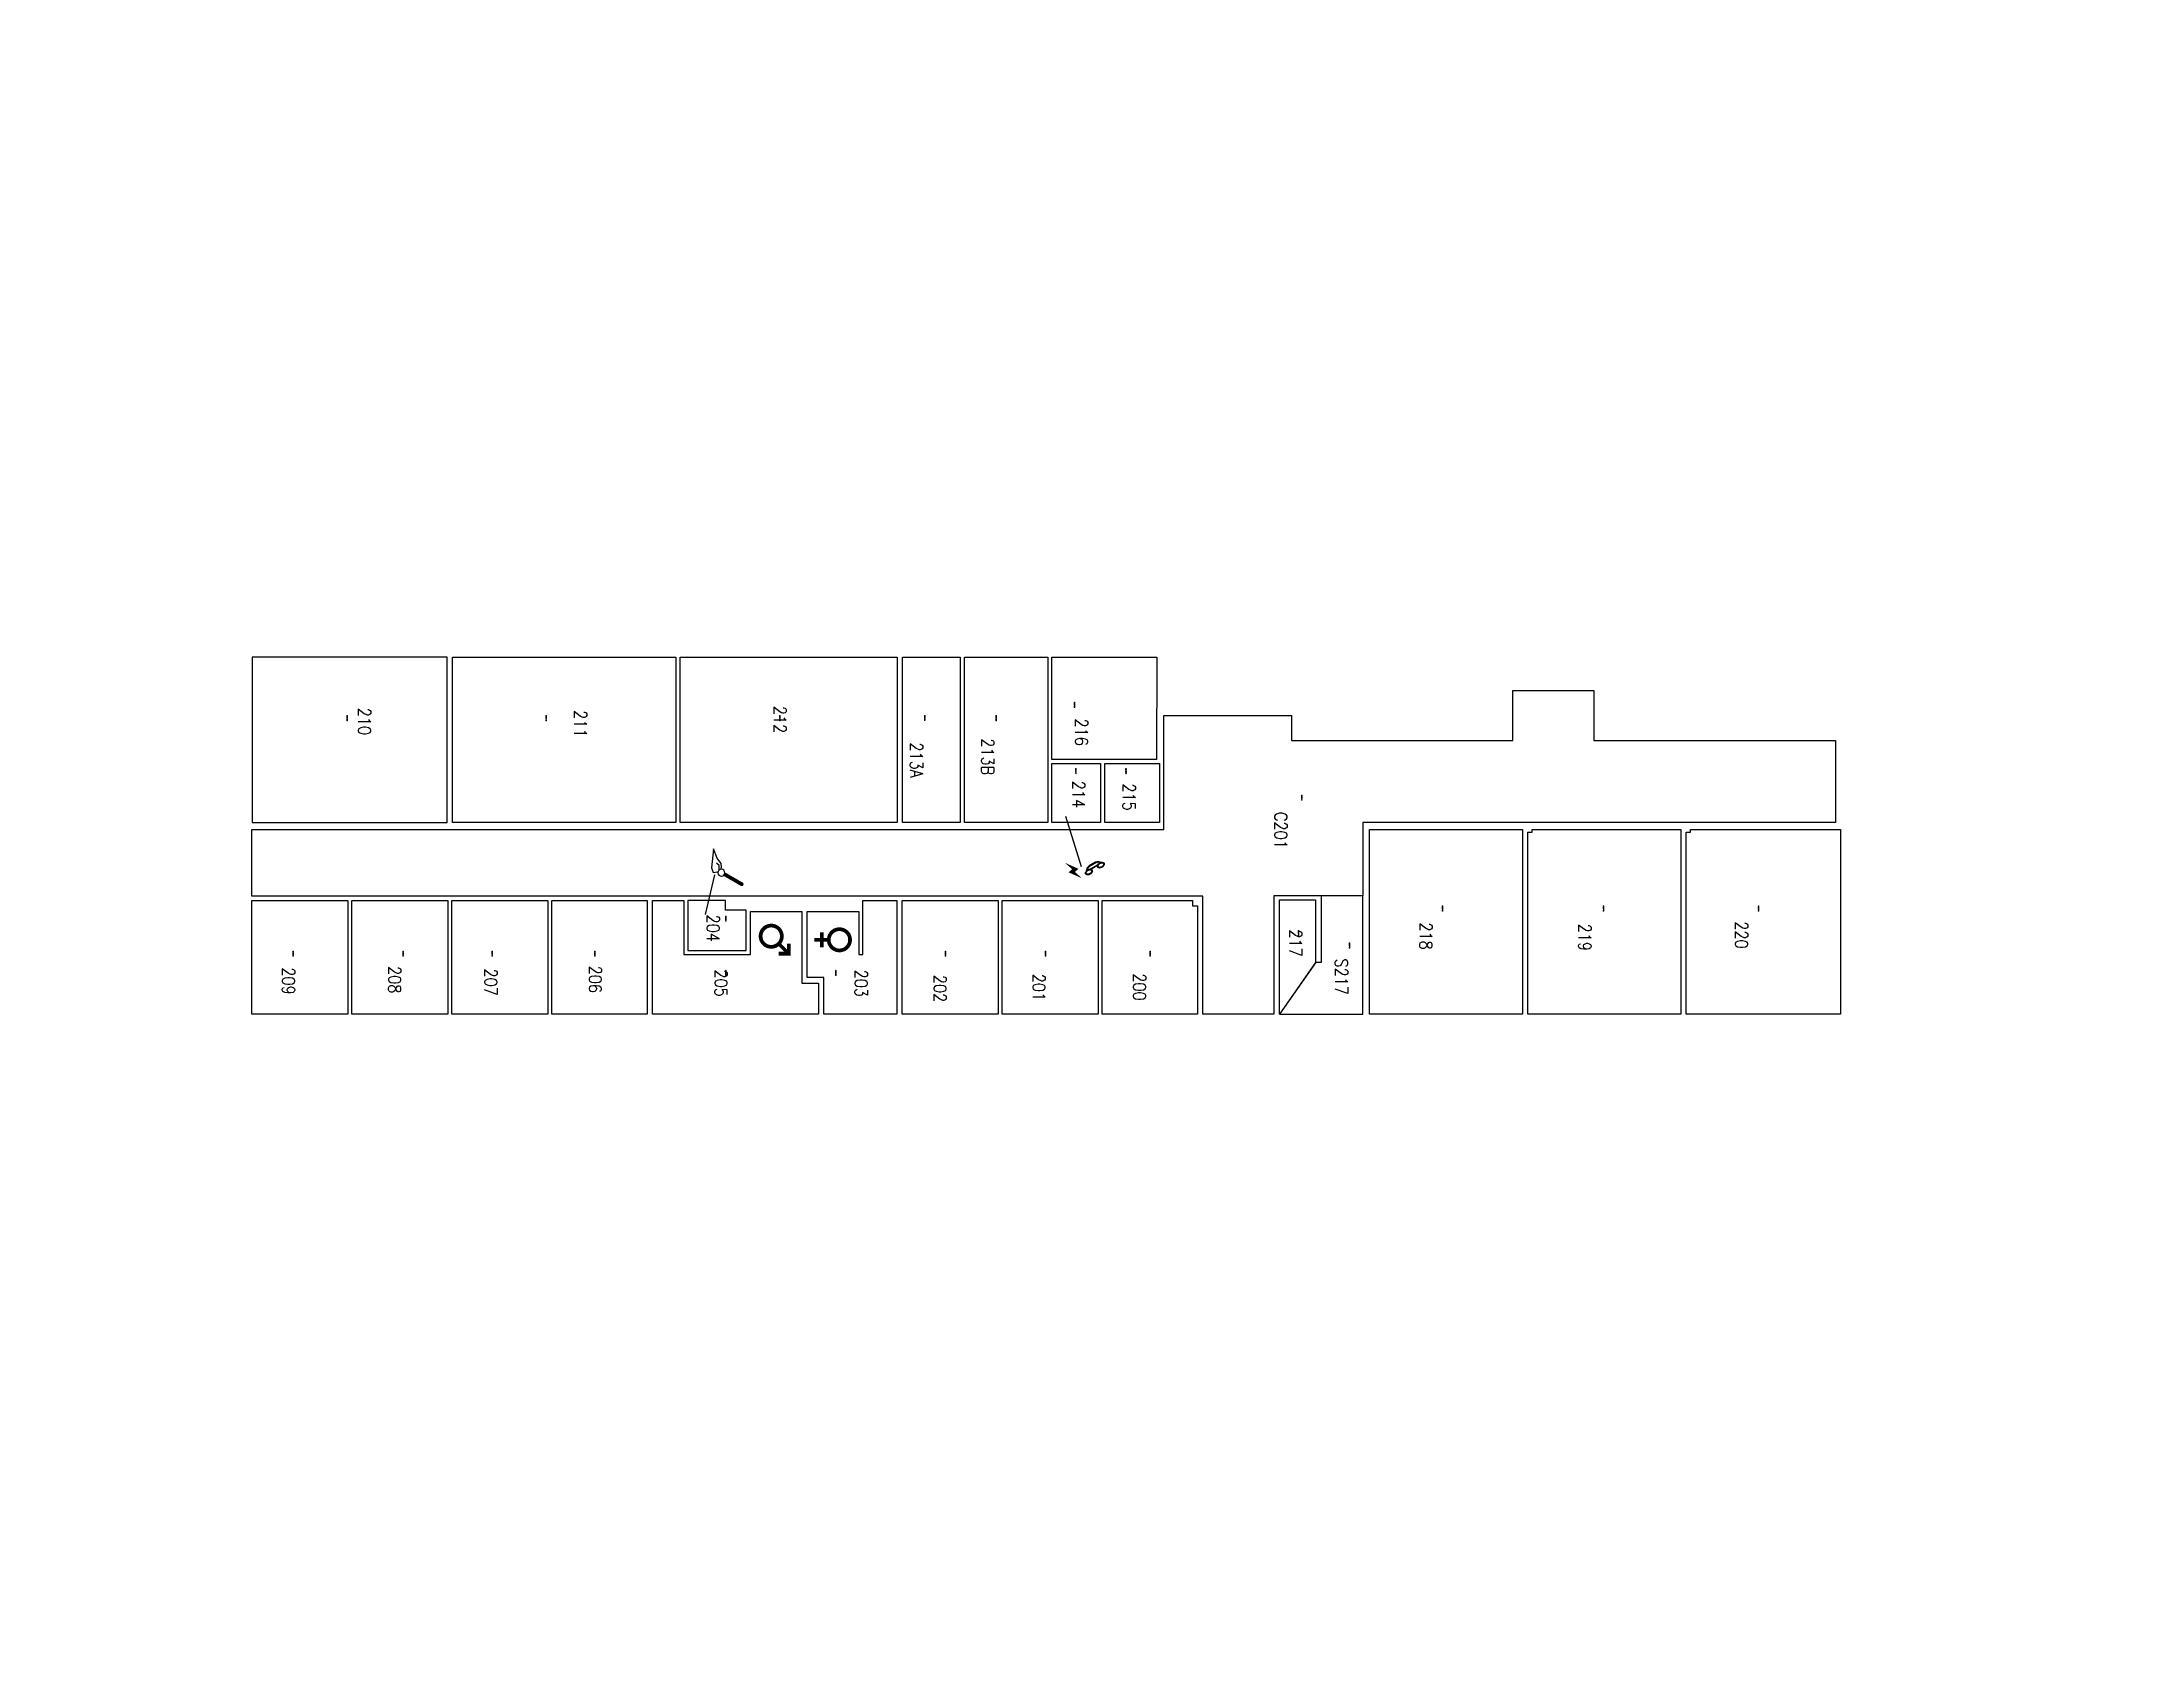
# Paper-space layout 'Layout1' of a CAD drawing. Header units: inches. Extents: x 1.05 to 9.45, y 0.8 to 7.2.
# The model-space entities are those that its viewports show. They can reach past a viewport. Long polylines and large blocks are cut down to what shows.
import ezdxf
from ezdxf.enums import TextEntityAlignment as Align

# ---------------------------------------------------------------- set-up
doc = ezdxf.new("R2010")
doc.units = ezdxf.units.IN
doc.header["$LTSCALE"] = 100
doc.header["$MEASUREMENT"] = 0
doc.layers.get('0').update_dxf_attribs({"linetype": 'CONTINUOUS'})
for name, color, linetype in [('A-IDEN-ICON', 4, 'CONTINUOUS'), ('A-IDEN-SNUM', 4, 'CONTINUOUS'), ('A-IDEN-VNUM', 4, 'CONTINUOUS'), ('AREA-ASSIGN', 7, 'CONTINUOUS')]:
    doc.layers.add(name, color=color, linetype=linetype)
doc.layers.get('0').off()
doc.styles.add('ROOMSNUMBER', font='TXT.SHX', dxfattribs={"height": 0.03})
doc.styles.add('ROOMVNUMBER', font='simplex.shx', dxfattribs={"width": 0.85})

# ---------------------------------------------------------------- blocks, each defined once
blk = doc.blocks.new('CPMEN')
at = {"const_width": 0.015}
blk.add_lwpolyline([(-0.0575, -0.02, 1), (0.0275, -0.02, 1)], format="xyb", close=True, dxfattribs=at)
for points in [[(0.055, 0.01), (0.055, 0.05), (0.015, 0.05)], [(0.0151, 0.0101), (0.055, 0.05)]]:
    blk.add_lwpolyline(points, dxfattribs=at)
blk = doc.blocks.new('CPWOMEN')
at = {"const_width": 0.015}
blk.add_lwpolyline([(-0.0375, 0, 1), (0.0475, 0, 1)], format="xyb", close=True, dxfattribs=at)
for points in [[(-0.025, -0.07), (0.035, -0.07)], [(0.005, -0.04), (0.005, -0.1)]]:
    blk.add_lwpolyline(points, dxfattribs=at)
blk = doc.blocks.new('CPCUST')
for p, q in [((0.0171, -0.0639), (0.02, -0.0466)), ((0.0358, -0.0705), (0.0171, -0.0639)), ((0.0262, -0.0408), (0.0446, -0.0406)), ((0.0297, -0.0341), (0.0376, -0.0302)), ((0.1117, -0.0625), (0.0358, -0.0705)), ((0.0376, -0.0302), (0.0533, -0.0324)), ((0.0446, -0.0406), (0.0543, -0.0505)), ((0.0533, -0.0324), (0.0745, -0.0479)), ((0.0745, -0.0479), (0.1117, -0.0625))]:
    blk.add_line(p, q)
at = {"const_width": 0.015}
blk.add_lwpolyline([(-0.03, 0.05), (0.01, -0.0193)], dxfattribs=at)
at = {"const_width": 0.0075}
blk.add_lwpolyline([(-0.0332, 0.0481, 1), (-0.0268, 0.0519, 1)], format="xyb", close=True, dxfattribs=at)
blk.add_circle((0.0158, -0.0313), 0.0141)
blk = doc.blocks.new('CPELECT')
blk.add_lwpolyline([(0.062, 0.063, 0, 0.03, 0), (0.01, -0.017, 0.03, 0.03, 0), (-0.01, 0.007, 0.03, 0, 0), (-0.062, -0.073, 0.03, 0, 0)], format="xyseb")
blk = doc.blocks.new('CPPHONE')
for p, q in [((0.01, 0.025), (-0.02, -0.025)), ((0.017, 0.028), (-0.018, -0.033))]:
    blk.add_line(p, q)
for points in [[(0.036, 0.057), (0.042, 0.031), (0.038, 0.011), (0.008, -0.041), (-0.008, -0.056), (-0.034, -0.064)], [(0.033, 0.047), (0.037, 0.031), (0.033, 0.013), (0.004, -0.038), (-0.011, -0.051), (-0.026, -0.057)]]:
    blk.add_lwpolyline(points)
for points in [[(0.029, 0.079, 0.139889), (0.022, 0.08, 0.107118), (0.012, 0.078, 0.079812), (0.004, 0.072, 0.067459), (-0.003, 0.063, 0.067459), (-0.008, 0.051, 0.079812), (-0.009, 0.041, 0.107118), (-0.006, 0.032, 0.139889), (-0.001, 0.027, 0.139889), (0.006, 0.025, 0.107118), (0.015, 0.027, 0.079812), (0.024, 0.033, 0.067459), (0.031, 0.043, 0.067459), (0.036, 0.054, 0.079812), (0.037, 0.064, 0.107118), (0.034, 0.073, 0.139889)], [(0.026, 0.074, 0.139889), (0.022, 0.075, 0.107118), (0.014, 0.074, 0.079812), (0.007, 0.069, 0.067459), (0.001, 0.06, 0.067459), (-0.003, 0.05, 0.079812), (-0.004, 0.042, 0.107118), (-0.002, 0.034, 0.139889), (0.001, 0.031, 0.139889), (0.006, 0.03, 0.107118), (0.013, 0.032, 0.079812), (0.02, 0.037, 0.067459), (0.027, 0.045, 0.067459), (0.031, 0.055, 0.079812), (0.032, 0.064, 0.107118), (0.03, 0.071, 0.139889)], [(-0.026, -0.017, 0.139889), (-0.033, -0.015, 0.107118), (-0.043, -0.017, 0.079812), (-0.051, -0.023, 0.067459), (-0.058, -0.033, 0.067459), (-0.063, -0.044, 0.079812), (-0.064, -0.054, 0.107118), (-0.061, -0.063, 0.139889), (-0.056, -0.069, 0.139889), (-0.049, -0.07, 0.107118), (-0.04, -0.068, 0.079812), (-0.031, -0.062, 0.067459), (-0.024, -0.053, 0.067459), (-0.019, -0.041, 0.079812), (-0.018, -0.031, 0.107118), (-0.021, -0.022, 0.139889)], [(-0.029, -0.021, 0.139889), (-0.033, -0.02, 0.107118), (-0.041, -0.022, 0.079812), (-0.048, -0.027, 0.067459), (-0.054, -0.035, 0.067459), (-0.058, -0.045, 0.079812), (-0.059, -0.054, 0.107118), (-0.057, -0.061, 0.139889), (-0.054, -0.064, 0.139889), (-0.049, -0.065, 0.107118), (-0.042, -0.064, 0.079812), (-0.035, -0.059, 0.067459), (-0.028, -0.05, 0.067459), (-0.024, -0.04, 0.079812), (-0.023, -0.032, 0.107118), (-0.025, -0.024, 0.139889)]]:
    blk.add_lwpolyline(points, format="xyb", close=True)

msp = doc.modelspace()

# ---------------------------------------------------------------- linework, layer by layer
at = {"layer": 'A-IDEN-ICON'}
for p, q in [((431.6, 1204.8), (359.1, 1182)), ((443.2, 676.1), (500.4, 662.8))]:
    msp.add_line(p, q, dxfattribs=at)
at = {"layer": 'AREA-ASSIGN'}
for points in [[(250, 1825.5), (178, 1825.5), (178, 1942.5), (250, 1942.5), (250, 2290.5), (368, 2290.5), (368, 1609.5), (473.4, 1609.5), (473.4, 1481.5), (644, 1481.5), (644, 1379.5), (474, 1379.5), (474, 9.9), (378, 9.9), (378, 1323), (214, 1323), (214, 1507), (250, 1507)], [(378, 2297.5), (644, 2297.5), (644, 2075.5), (382, 2075.5), (382, 2081.5), (378, 2081.5)], [(378, 2067.5), (644, 2067.5), (644, 1847.5), (382, 1847.5), (382, 1853.5), (378, 1853.5)], [(378, 1839.5), (644, 1839.5), (644, 1619.5), (378, 1619.5)], [(570.1, 1541.5), (644, 1489.5), (644, 1609.5), (473.4, 1609.5), (473.4, 1549.5), (569.4, 1549.5), (569.4, 1541.5), (569.8, 1541.5)], [(569.4, 1541.5), (644, 1489.5), (479.4, 1489.5), (479.4, 1541.5)], [(480, 1364.5), (488, 1364.5), (488, 1371.5), (644, 1371.5), (644, 1234.5), (480, 1234.5)], [(130, 1313), (277, 1312.8), (277, 1162), (130, 1162)], [(283, 1316.8), (367.9, 1316.8), (367.9, 1238), (283, 1238)], [(283, 1232), (367.9, 1232), (367.9, 1162), (283, 1162)], [(480, 1228.5), (644, 1228.5), (644, 1090.5), (480, 1090.5)], [(367.9, 1156), (367.9, 1036), (130, 1036), (130, 1156)], [(480, 1084.5), (644, 1084.5), (644, 946.5), (480, 946.5)], [(367.9, 1030), (367.9, 946.8), (130, 946.8), (130, 1030)], [(367.9, 939.1), (367.9, 626.5), (130, 626.5), (130, 939.1)], [(644, 833.8), (591, 833.8), (591, 809.8), (496, 809.8), (496, 883.8), (558, 883.8), (558, 889.8), (480, 889.8), (480, 938.5), (644, 938.5)], [(480, 586.8), (480, 631.8), (558, 631.8), (558, 727.8), (496, 727.8), (496, 801.8), (599, 801.8), (599, 825.8), (644, 825.8), (644, 590.5), (644, 586.8)], [(480, 637.8), (552, 637.8), (552, 721.8), (494, 721.8), (494, 691.8), (480, 691.8)], [(130, 620.5), (367.9, 620.5), (367.9, 298.8), (130, 298.8), (130, 620.5)], [(480, 579.1), (643.9, 579.1), (643.9, 441.9), (480, 441.9)], [(480, 435.9), (644, 435.9), (644, 297.9), (480, 297.9)], [(130.7, 291.1), (130, 291.1), (130, 288.5), (130, 158.5), (130, 10.6), (367.9, 10.6), (367.9, 291.1)], [(480, 291.9), (644, 291.9), (644, 153.9), (480, 153.9)], [(480, 147.9), (644, 147.9), (644, 9.9), (480, 9.9)]]:
    msp.add_lwpolyline(points, close=True, dxfattribs=at)

# ---------------------------------------------------------------- block references
at = {"layer": 'A-IDEN-ICON'}
for name, p, xscale, yscale, zscale, rotation in [('CPPHONE', (431.8, 1222.9), -179.9999999999997, 180, 180, 0.1959893751912123), ('CPELECT', (437.1, 1194), 180, 180, 180, 1.778657221507274e-09), ('CPWOMEN', (535, 856), 360, 360, 360, 1.778695096357487e-09), ('CPMEN', (537, 765), 360, 360, 360, 1.778695096357487e-09), ('CPCUST', (445.9, 697.3), -360, 360.0000000008132, 360, 1.778657221507274e-09)]:
    msp.add_blockref(name, p, dxfattribs=dict(at, xscale=xscale, yscale=yscale, zscale=zscale, rotation=rotation))

# ---------------------------------------------------------------- texts
at = {"layer": 'A-IDEN-SNUM', "style": 'ROOMSNUMBER', "width": 0.85}
for s, p in [('0220022000', (487.9, 2179.2)), ('0220021900', (487.9, 1955.9)), ('0220021800', (487.9, 1724)), ('0220S21700', (541.2, 1590)), ('0220C20100', (328.2, 1521.2)), ('0220021700', (523.3, 1516.6)), ('0220020000', (552.9, 1302.9)), ('0220021500', (290, 1268.2)), ('0220021600', (194.6, 1194.1)), ('0220021400', (290, 1196.1)), ('0220020100', (552.9, 1152.3)), ('02200213B0', (213.7, 1081.2)), ('0220020200', (552.9, 1008.1)), ('02200213A0', (213.7, 978.4)), ('0220020300', (580.6, 850.3)), ('0220021200', (213.7, 769.9)), ('0220020400', (502.6, 692)), ('0220020500', (580.6, 692)), ('0220020600', (552.9, 503.5)), ('0220021100', (213.7, 433.2)), ('0220020700', (552.9, 355.3)), ('0220020800', (552.9, 227.1)), ('0220021000', (213.7, 146.7)), ('0220020900', (552.9, 68.8))]:
    msp.add_text(s, height=1, dxfattribs=at).set_placement(p)
at = {"layer": 'A-IDEN-VNUM', "style": 'ROOMVNUMBER', "width": 0.85}
for s, p in [('220', (529.9, 2155)), ('219', (533.2, 1929.4)), ('218', (531.4, 1700.6)), ('S217', (590, 1579)), ('217', (541.5, 1513.1)), ('C201', (379.2, 1491.6)), ('215', (331.3, 1273.2)), ('200', (604.7, 1288.1)), ('216', (237.8, 1204.6)), ('214', (327.5, 1200.5)), ('201', (605.4, 1143.3)), ('213B', (273.2, 1069.6)), ('202', (607, 1000.9)), ('213A', (278.2, 966.9)), ('203', (599.5, 887.3)), ('212', (219.7, 770.5)), ('204', (520.1, 674.2)), ('205', (599.2, 685.6)), ('211', (225.8, 483.2)), ('206', (593.7, 504.5)), ('207', (597.8, 354.1)), ('208', (594.3, 215.6)), ('210', (222.3, 172.2)), ('209', (596.1, 62.8))]:
    msp.add_text(s, height=18, dxfattribs=at).set_placement(p, align=Align.MIDDLE_CENTER)

psp = doc.layouts.get("Layout1")

# ---------------------------------------------------------------- viewports
at = {"layer": '0', "view_target_point": (1306.9157, 810), "view_twist_angle": 270}
psp.add_viewport(center=(5.25, 4), size=(8.4, 6.4), view_center_point=(409.7244, 910.9702), view_height=2303.999866, dxfattribs=at)

doc.saveas('drawing.dxf')
